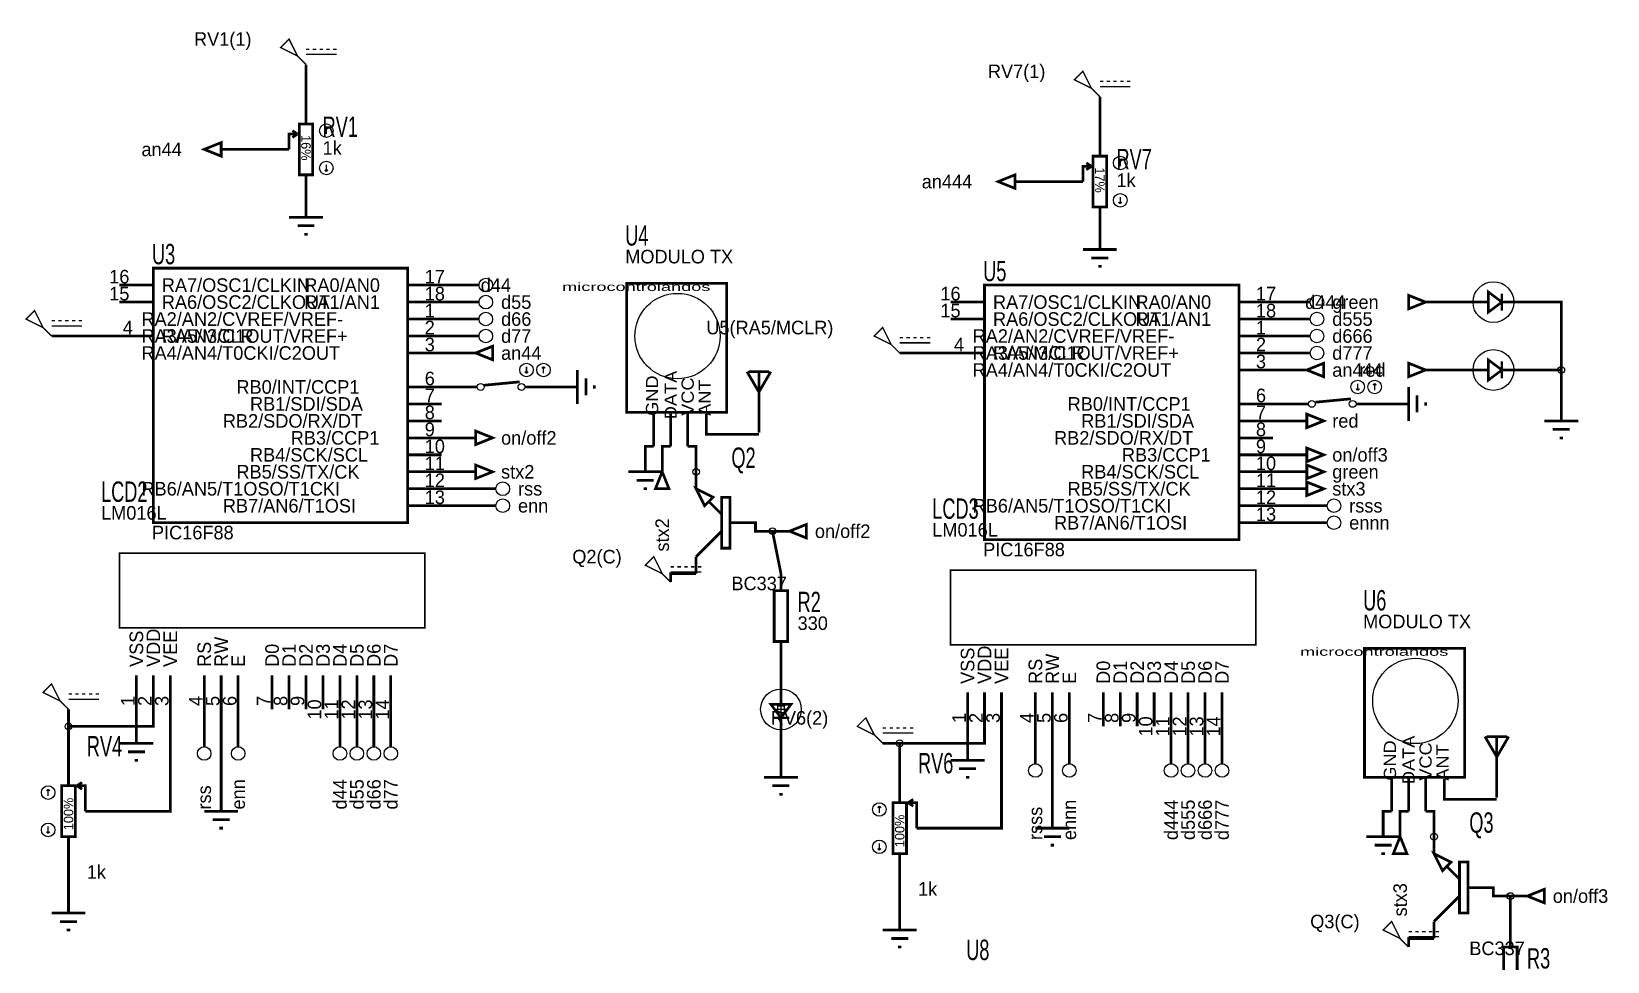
# Model space of a CAD drawing. Header units: inches. Extents: x -7.8 to 7.7, y -4.7 to 4.7.
# Drawn here: x -1.62 to 7.67, y -0.79 to 4.69 of the extents above; entities that cross this region are included whole.
import ezdxf

# ---------------------------------------------------------------- set-up
doc = ezdxf.new("R2010")
doc.units = ezdxf.units.IN
doc.layers.get('0').update_dxf_attribs({"linetype": 'CONTINUOUS'})
doc.layers.add('1', color=1, linetype='CONTINUOUS')

msp = doc.modelspace()

# ---------------------------------------------------------------- linework, layer by layer
for points, const_width in [([(-0.05, 4.55), (-0.15, 4.6), (-0.1, 4.65), (-0.05, 4.55)], 0.008), ([(0, 4.5), (-0.05, 4.55)], 0.008), ([(0, 4.59), (0.02, 4.59)], 0.008), ([(0, 4.56), (0.18, 4.56)], 0.008), ([(0.04, 4.59), (0.06, 4.59)], 0.008), ([(0.08, 4.59), (0.1, 4.59)], 0.008), ([(0.12, 4.59), (0.14, 4.59)], 0.008), ([(0.16, 4.59), (0.18, 4.59)], 0.008), ([(0, 4.5), (0, 4.3)], 0.016), ([(4.63, 4.36), (4.53, 4.41), (4.58, 4.46), (4.63, 4.36)], 0.008), ([(4.68, 4.4), (4.7, 4.4)], 0.008), ([(4.68, 4.37), (4.86, 4.37)], 0.008), ([(4.72, 4.4), (4.74, 4.4)], 0.008), ([(4.76, 4.4), (4.78, 4.4)], 0.008), ([(4.8, 4.4), (4.82, 4.4)], 0.008), ([(4.84, 4.4), (4.86, 4.4)], 0.008), ([(0, 4.3), (0, 4.2)], 0.016), ([(4.68, 4.31), (4.63, 4.36)], 0.008), ([(4.68, 4.31), (4.68, 4.11)], 0.016), ([(0, 4.2), (0, 4.15)], 0.016), ([(-0.05, 4.09), (-0.1, 4.09), (-0.1, 4)], 0.016), ([(-0.05, 4.09), (-0.08, 4.11)], 0.016), ([(-0.05, 4.09), (-0.08, 4.07)], 0.016), ([(-0.04, 3.85), (0.04, 3.85), (0.04, 4.15), (-0.04, 4.15), (-0.04, 3.85)], 0.016), ([(0.12, 4.13), (0.11, 4.12)], 0.008), ([(0.12, 4.13), (0.13, 4.12)], 0.008), ([(0.12, 4.13), (0.12, 4.09)], 0.008), ([(4.68, 4.11), (4.68, 4.01)], 0.016), ([(-0.5, 3.96), (-0.5, 4.04), (-0.6, 4), (-0.5, 3.96)], 0.016), ([(-0.5, 4), (-0.4, 4)], 0.016), ([(-0.4, 4), (-0.2, 4)], 0.016), ([(-0.2, 4), (-0.1, 4)], 0.016), ([(4.68, 4.01), (4.68, 3.96)], 0.016), ([(0.12, 3.87), (0.12, 3.91)], 0.008), ([(4.63, 3.9), (4.58, 3.9), (4.58, 3.81)], 0.016), ([(4.63, 3.9), (4.6, 3.92)], 0.016), ([(4.63, 3.9), (4.6, 3.88)], 0.016), ([(4.64, 3.66), (4.72, 3.66), (4.72, 3.96), (4.64, 3.96), (4.64, 3.66)], 0.016), ([(4.8, 3.94), (4.79, 3.93)], 0.008), ([(4.8, 3.94), (4.81, 3.93)], 0.008), ([(4.8, 3.94), (4.8, 3.9)], 0.008), ([(0, 3.85), (0, 3.8)], 0.016), ([(0.12, 3.87), (0.11, 3.88)], 0.008), ([(0.12, 3.87), (0.13, 3.88)], 0.008), ([(4.18, 3.77), (4.18, 3.85), (4.08, 3.81), (4.18, 3.77)], 0.016), ([(4.18, 3.81), (4.28, 3.81)], 0.016), ([(4.28, 3.81), (4.48, 3.81)], 0.016), ([(4.48, 3.81), (4.58, 3.81)], 0.016), ([(0, 3.7), (0, 3.8)], 0.016), ([(4.8, 3.68), (4.8, 3.72)], 0.008), ([(0, 3.7), (0, 3.7)], 0.016), ([(0, 3.7), (0, 3.6)], 0.016), ([(4.68, 3.66), (4.68, 3.61)], 0.016), ([(4.8, 3.68), (4.79, 3.69)], 0.008), ([(4.8, 3.68), (4.81, 3.69)], 0.008), ([(-0.1, 3.6), (0.1, 3.6)], 0.016), ([(-0.05, 3.55), (0.05, 3.55)], 0.016), ([(4.68, 3.51), (4.68, 3.61)], 0.016), ([(-0.01, 3.5), (0.01, 3.5)], 0.016), ([(4.68, 3.51), (4.68, 3.51)], 0.016), ([(4.68, 3.51), (4.68, 3.41)], 0.016), ([(4.58, 3.41), (4.78, 3.41)], 0.016), ([(4.63, 3.36), (4.73, 3.36)], 0.016), ([(-0.9, 1.8), (0.6, 1.8), (0.6, 3.3), (-0.9, 3.3), (-0.9, 1.8)], 0.016), ([(4.67, 3.31), (4.69, 3.31)], 0.016), ([(-1.1, 3.2), (-0.9, 3.2)], 0.016), ([(0.8, 3.2), (0.6, 3.2)], 0.016), ([(0.9, 3.2), (0.8, 3.2)], 0.016), ([(1.02, 3.2), (0.9, 3.2)], 0.016), ([(1.89, 2.45), (2.48, 2.45), (2.48, 3.21), (1.89, 3.21), (1.89, 2.45)], 0.016), ([(4, 1.7), (5.5, 1.7), (5.5, 3.2), (4, 3.2), (4, 1.7)], 0.016), ([(7.05, 3.1), (6.97, 3.04), (6.97, 3.16), (7.05, 3.1)], 0.015), ([(-1.1, 3.1), (-0.9, 3.1)], 0.016), ([(0.8, 3.1), (0.6, 3.1)], 0.016), ([(0.9, 3.1), (0.8, 3.1)], 0.016), ([(1.02, 3.1), (0.9, 3.1)], 0.016), ([(3.8, 3.1), (4, 3.1)], 0.016), ([(5.7, 3.1), (5.5, 3.1)], 0.016), ([(5.8, 3.1), (5.7, 3.1)], 0.016), ([(5.92, 3.1), (5.8, 3.1)], 0.016), ([(6.5, 3.14), (6.5, 3.06), (6.6, 3.1), (6.5, 3.14)], 0.016), ([(6.6, 3.1), (6.7, 3.1)], 0.016), ([(6.7, 3.1), (6.8, 3.1)], 0.016), ([(6.8, 3.1), (6.9, 3.1)], 0.016), ([(6.88, 3.1), (6.97, 3.1)], 0.016), ([(7.05, 3.1), (7.12, 3.1)], 0.016), ([(7.05, 3.15), (7.05, 3.05)], 0.015), ([(7.2, 3.1), (7.1, 3.1)], 0.016), ([(7.4, 2.7), (7.4, 3.1), (7.2, 3.1)], 0.016), ([(-1.55, 2.95), (-1.65, 3), (-1.6, 3.05), (-1.55, 2.95)], 0.008), ([(-1.5, 2.99), (-1.48, 2.99)], 0.008), ([(-1.46, 2.99), (-1.44, 2.99)], 0.008), ([(-1.42, 2.99), (-1.4, 2.99)], 0.008), ([(-1.38, 2.99), (-1.36, 2.99)], 0.008), ([(-1.34, 2.99), (-1.32, 2.99)], 0.008), ([(0.8, 3), (0.6, 3)], 0.016), ([(0.9, 3), (0.8, 3)], 0.016), ([(1.02, 3), (0.9, 3)], 0.016), ([(3.8, 3), (4, 3)], 0.016), ([(5.7, 3), (5.5, 3)], 0.016), ([(5.8, 3), (5.7, 3)], 0.016), ([(5.92, 3), (5.8, 3)], 0.016), ([(-1.5, 2.9), (-1.55, 2.95)], 0.008), ([(-1.5, 2.9), (-1.1, 2.9)], 0.016), ([(-1.5, 2.96), (-1.32, 2.96)], 0.008), ([(-1.1, 2.9), (-0.9, 2.9)], 0.016), ([(0.8, 2.9), (0.6, 2.9)], 0.016), ([(0.9, 2.9), (0.8, 2.9)], 0.016), ([(1.02, 2.9), (0.9, 2.9)], 0.016), ([(3.45, 2.85), (3.35, 2.9), (3.4, 2.95), (3.45, 2.85)], 0.008), ([(3.5, 2.89), (3.52, 2.89)], 0.008), ([(3.54, 2.89), (3.56, 2.89)], 0.008), ([(3.58, 2.89), (3.6, 2.89)], 0.008), ([(3.62, 2.89), (3.64, 2.89)], 0.008), ([(3.66, 2.89), (3.68, 2.89)], 0.008), ([(5.7, 2.9), (5.5, 2.9)], 0.016), ([(5.8, 2.9), (5.7, 2.9)], 0.016), ([(5.92, 2.9), (5.8, 2.9)], 0.016), ([(0.8, 2.8), (0.6, 2.8)], 0.016), ([(0.9, 2.8), (0.8, 2.8)], 0.016), ([(1, 2.8), (0.9, 2.8)], 0.016), ([(1.1, 2.76), (1.1, 2.84), (1, 2.8), (1.1, 2.76)], 0.016), ([(3.5, 2.8), (3.45, 2.85)], 0.008), ([(3.5, 2.8), (3.8, 2.8)], 0.016), ([(3.5, 2.86), (3.68, 2.86)], 0.008), ([(3.8, 2.8), (4, 2.8)], 0.016), ([(5.7, 2.8), (5.5, 2.8)], 0.016), ([(5.8, 2.8), (5.7, 2.8)], 0.016), ([(5.92, 2.8), (5.8, 2.8)], 0.016), ([(1.3, 2.68), (1.3, 2.72)], 0.008), ([(1.4, 2.72), (1.39, 2.71)], 0.008), ([(1.4, 2.72), (1.41, 2.71)], 0.008), ([(1.4, 2.72), (1.4, 2.68)], 0.008), ([(1.6, 2.5), (1.6, 2.7)], 0.016), ([(2.67, 2.57), (2.6, 2.69)], 0.016), ([(2.73, 2.69), (2.61, 2.69)], 0.016), ([(2.67, 2.33), (2.67, 2.57), (2.74, 2.69)], 0.016), ([(2.67, 2.58), (2.67, 2.69)], 0.016), ([(5.7, 2.7), (5.5, 2.7)], 0.016), ([(5.8, 2.7), (5.7, 2.7)], 0.016), ([(5.9, 2.7), (5.8, 2.7)], 0.016), ([(6, 2.66), (6, 2.74), (5.9, 2.7), (6, 2.66)], 0.016), ([(6.5, 2.74), (6.5, 2.66), (6.6, 2.7), (6.5, 2.74)], 0.016), ([(6.6, 2.7), (6.7, 2.7)], 0.016), ([(6.7, 2.7), (6.8, 2.7)], 0.016), ([(6.8, 2.7), (6.9, 2.7)], 0.016), ([(6.88, 2.7), (6.97, 2.7)], 0.016), ([(7.05, 2.7), (6.97, 2.64), (6.97, 2.76), (7.05, 2.7)], 0.015), ([(7.05, 2.7), (7.12, 2.7)], 0.016), ([(7.05, 2.75), (7.05, 2.65)], 0.015), ([(7.2, 2.7), (7.1, 2.7)], 0.016), ([(7.4, 2.7), (7.2, 2.7)], 0.016), ([(7.4, 2.7), (7.4, 2.5)], 0.016), ([(0.8, 2.6), (0.6, 2.6)], 0.016), ([(0.9, 2.6), (0.8, 2.6)], 0.016), ([(0.9, 2.6), (1, 2.6)], 0.016), ([(1, 2.6), (1.01, 2.6)], 0.016), ([(1.05, 2.61), (1.26, 2.63)], 0.016), ([(1.29, 2.6), (1.3, 2.6)], 0.016), ([(1.3, 2.68), (1.29, 2.69)], 0.008), ([(1.4, 2.6), (1.3, 2.6)], 0.016), ([(1.3, 2.68), (1.31, 2.69)], 0.008), ([(1.5, 2.6), (1.4, 2.6)], 0.016), ([(1.5, 2.6), (1.6, 2.6)], 0.016), ([(1.65, 2.55), (1.65, 2.65)], 0.016), ([(1.7, 2.59), (1.7, 2.61)], 0.016), ([(6.2, 2.58), (6.2, 2.62)], 0.008), ([(6.3, 2.62), (6.29, 2.61)], 0.008), ([(6.3, 2.62), (6.31, 2.61)], 0.008), ([(6.3, 2.62), (6.3, 2.58)], 0.008), ([(6.5, 2.4), (6.5, 2.6)], 0.016), ([(5.95, 2.51), (6.16, 2.53)], 0.016), ([(6.2, 2.58), (6.19, 2.59)], 0.008), ([(6.2, 2.58), (6.21, 2.59)], 0.008), ([(6.55, 2.45), (6.55, 2.55)], 0.016), ([(6.6, 2.49), (6.6, 2.51)], 0.016), ([(0.8, 2.5), (0.6, 2.5)], 0.016), ([(2.05, 2.25), (2.05, 2.45)], 0.016), ([(2.15, 2.25), (2.15, 2.45)], 0.016), ([(2.25, 2.25), (2.25, 2.45)], 0.016), ([(2.36, 2.44), (2.36, 2.32), (2.67, 2.32)], 0.016), ([(5.7, 2.5), (5.5, 2.5)], 0.016), ([(5.8, 2.5), (5.7, 2.5)], 0.016), ([(5.8, 2.5), (5.9, 2.5)], 0.016), ([(5.9, 2.5), (5.91, 2.5)], 0.016), ([(5.9, 2.44), (5.9, 2.36), (6, 2.4), (5.9, 2.44)], 0.016), ([(6.19, 2.5), (6.2, 2.5)], 0.016), ([(6.3, 2.5), (6.2, 2.5)], 0.016), ([(6.4, 2.5), (6.3, 2.5)], 0.016), ([(6.4, 2.5), (6.5, 2.5)], 0.016), ([(7.4, 2.5), (7.4, 2.4)], 0.016), ([(0.8, 2.4), (0.6, 2.4)], 0.016), ([(1, 2.34), (1, 2.26), (1.1, 2.3), (1, 2.34)], 0.016), ([(5.7, 2.4), (5.5, 2.4)], 0.016), ([(5.8, 2.4), (5.7, 2.4)], 0.016), ([(5.9, 2.4), (5.8, 2.4)], 0.016), ([(7.3, 2.4), (7.5, 2.4)], 0.016), ([(7.35, 2.35), (7.45, 2.35)], 0.016), ([(0.8, 2.3), (0.6, 2.3)], 0.016), ([(0.9, 2.3), (0.8, 2.3)], 0.016), ([(1, 2.3), (0.9, 2.3)], 0.016), ([(2, 2.2), (2, 2.25), (2.05, 2.25)], 0.016), ([(2.1, 2.2), (2.1, 2.25), (2.15, 2.25)], 0.016), ([(2.3, 2.1), (2.3, 2.25), (2.25, 2.25)], 0.016), ([(5.7, 2.3), (5.5, 2.3)], 0.016), ([(5.9, 2.24), (5.9, 2.16), (6, 2.2), (5.9, 2.24)], 0.016), ([(7.39, 2.3), (7.41, 2.3)], 0.016), ([(0.8, 2.2), (0.6, 2.2)], 0.016), ([(1, 2.14), (1, 2.06), (1.1, 2.1), (1, 2.14)], 0.016), ([(2, 2.2), (2, 2.1)], 0.016), ([(2.1, 2.1), (2.1, 2.2)], 0.016), ([(5.7, 2.2), (5.5, 2.2)], 0.016), ([(5.8, 2.2), (5.7, 2.2)], 0.016), ([(5.9, 2.2), (5.8, 2.2)], 0.016), ([(5.9, 2.14), (5.9, 2.06), (6, 2.1), (5.9, 2.14)], 0.016), ([(0.8, 2.1), (0.6, 2.1)], 0.016), ([(0.9, 2.1), (0.8, 2.1)], 0.016), ([(1, 2.1), (0.9, 2.1)], 0.016), ([(1.9, 2.1), (2.1, 2.1)], 0.016), ([(1.95, 2.05), (2.05, 2.05)], 0.016), ([(2.06, 2), (2.14, 2), (2.1, 2.1), (2.06, 2)], 0.016), ([(2.3, 2.1), (2.3, 2.1)], 0.016), ([(2.3, 2.1), (2.3, 2)], 0.016), ([(5.7, 2.1), (5.5, 2.1)], 0.016), ([(5.8, 2.1), (5.7, 2.1)], 0.016), ([(5.9, 2.1), (5.8, 2.1)], 0.016), ([(5.9, 2.04), (5.9, 1.96), (6, 2), (5.9, 2.04)], 0.016), ([(0.8, 2), (0.6, 2)], 0.016), ([(1, 2), (0.8, 2)], 0.016), ([(1.12, 2), (1, 2)], 0.016), ([(1.99, 2), (2.01, 2)], 0.016), ([(2.3, 2), (2.4, 1.95), (2.35, 1.9), (2.3, 2)], 0.016), ([(2.45, 1.65), (2.5, 1.65), (2.5, 1.95), (2.45, 1.95), (2.45, 1.65)], 0.016), ([(5.7, 2), (5.5, 2)], 0.016), ([(5.8, 2), (5.7, 2)], 0.016), ([(5.9, 2), (5.8, 2)], 0.016), ([(0.8, 1.9), (0.6, 1.9)], 0.016), ([(1, 1.9), (0.8, 1.9)], 0.016), ([(1.12, 1.9), (1, 1.9)], 0.016), ([(2.45, 1.85), (2.38, 1.92)], 0.016), ([(5.7, 1.9), (5.5, 1.9)], 0.016), ([(5.9, 1.9), (5.7, 1.9)], 0.016), ([(6.02, 1.9), (5.9, 1.9)], 0.016), ([(2.6, 1.8), (2.5, 1.8)], 0.016), ([(2.75, 1.75), (2.65, 1.75), (2.65, 1.8), (2.6, 1.8)], 0.016), ([(2.95, 1.71), (2.95, 1.79), (2.85, 1.75), (2.95, 1.71)], 0.016), ([(5.7, 1.8), (5.5, 1.8)], 0.016), ([(5.9, 1.8), (5.7, 1.8)], 0.016), ([(6.02, 1.8), (5.9, 1.8)], 0.016), ([(2.45, 1.75), (2.3, 1.6)], 0.016), ([(2.75, 1.75), (2.75, 1.75), (2.8, 1.5)], 0.016), ([(2.85, 1.75), (2.75, 1.75)], 0.016), ([(-1.1, 1.18), (0.7, 1.18), (0.7, 1.62), (-1.1, 1.62), (-1.1, 1.18)], 0.01), ([(2.1, 1.5), (2, 1.55), (2.05, 1.6), (2.1, 1.5)], 0.008), ([(2.3, 1.5), (2.3, 1.6)], 0.016), ([(2.15, 1.45), (2.1, 1.5)], 0.008), ([(2.15, 1.45), (2.15, 1.5), (2.3, 1.5)], 0.016), ([(2.15, 1.54), (2.17, 1.54)], 0.008), ([(2.15, 1.51), (2.33, 1.51)], 0.008), ([(2.19, 1.54), (2.21, 1.54)], 0.008), ([(2.23, 1.54), (2.25, 1.54)], 0.008), ([(2.27, 1.54), (2.29, 1.54)], 0.008), ([(2.31, 1.54), (2.33, 1.54)], 0.008), ([(2.8, 1.5), (2.8, 1.4)], 0.016), ([(3.8, 1.08), (5.6, 1.08), (5.6, 1.52), (3.8, 1.52), (3.8, 1.08)], 0.01), ([(2.76, 1.1), (2.84, 1.1), (2.84, 1.4), (2.76, 1.4), (2.76, 1.1)], 0.016), ([(2.8, 1), (2.8, 1.1)], 0.016), ([(6.24, 0.3), (6.83, 0.3), (6.83, 1.06), (6.24, 1.06), (6.24, 0.3)], 0.016), ([(2.8, 1), (2.8, 0.9)], 0.016), ([(-1.45, 0.75), (-1.55, 0.8), (-1.5, 0.85), (-1.45, 0.75)], 0.008), ([(-1, 0.7), (-1, 0.9)], 0.016), ([(-0.9, 0.7), (-0.9, 0.9)], 0.016), ([(-0.8, 0.7), (-0.8, 0.9)], 0.016), ([(-0.6, 0.7), (-0.6, 0.9)], 0.016), ([(-0.5, 0.7), (-0.5, 0.9)], 0.016), ([(-0.4, 0.7), (-0.4, 0.9)], 0.016), ([(-0.2, 0.7), (-0.2, 0.9)], 0.016), ([(-0.1, 0.7), (-0.1, 0.9)], 0.016), ([(0, 0.7), (0, 0.9)], 0.016), ([(0.1, 0.7), (0.1, 0.9)], 0.016), ([(0.2, 0.7), (0.2, 0.9)], 0.016), ([(0.3, 0.7), (0.3, 0.9)], 0.016), ([(0.4, 0.7), (0.4, 0.9)], 0.016), ([(0.5, 0.7), (0.5, 0.9)], 0.016), ([(2.8, 0.9), (2.8, 0.8)], 0.016), ([(-1.4, 0.7), (-1.45, 0.75)], 0.008), ([(-1.4, 0.79), (-1.38, 0.79)], 0.008), ([(-1.4, 0.76), (-1.22, 0.76)], 0.008), ([(-1.36, 0.79), (-1.34, 0.79)], 0.008), ([(-1.32, 0.79), (-1.3, 0.79)], 0.008), ([(-1.28, 0.79), (-1.26, 0.79)], 0.008), ([(-1.24, 0.79), (-1.22, 0.79)], 0.008), ([(2.8, 0.82), (2.8, 0.73)], 0.016), ([(2.8, 0.74), (2.8, 0.66)], 0.008), ([(3.9, 0.6), (3.9, 0.8)], 0.016), ([(4, 0.6), (4, 0.8)], 0.016), ([(4.1, 0.6), (4.1, 0.8)], 0.016), ([(4.3, 0.6), (4.3, 0.8)], 0.016), ([(4.4, 0.6), (4.4, 0.8)], 0.016), ([(4.5, 0.6), (4.5, 0.8)], 0.016), ([(4.7, 0.6), (4.7, 0.8)], 0.016), ([(4.8, 0.6), (4.8, 0.8)], 0.016), ([(4.9, 0.6), (4.9, 0.8)], 0.016), ([(5, 0.6), (5, 0.8)], 0.016), ([(5.1, 0.6), (5.1, 0.8)], 0.016), ([(5.2, 0.6), (5.2, 0.8)], 0.016), ([(5.3, 0.6), (5.3, 0.8)], 0.016), ([(5.4, 0.6), (5.4, 0.8)], 0.016), ([(-1.4, 0.6), (-0.9, 0.6), (-0.9, 0.7)], 0.016), ([(-1.4, 0.6), (-1.4, 0.7)], 0.016), ([(-1.2, 0.1), (-0.8, 0.1), (-0.8, 0.7)], 0.016), ([(-1, 0.6), (-1, 0.7)], 0.016), ([(-0.6, 0.6), (-0.6, 0.7)], 0.016), ([(-0.5, 0.2), (-0.5, 0.7)], 0.016), ([(-0.4, 0.6), (-0.4, 0.7)], 0.016), ([(0.2, 0.6), (0.2, 0.7)], 0.016), ([(0.3, 0.6), (0.3, 0.7)], 0.016), ([(0.4, 0.6), (0.4, 0.7)], 0.016), ([(0.5, 0.6), (0.5, 0.7)], 0.016), ([(2.8, 0.65), (2.74, 0.73), (2.86, 0.73), (2.8, 0.65)], 0.015), ([(2.85, 0.65), (2.75, 0.65)], 0.015), ([(2.84, 0.7), (2.76, 0.7)], 0.008), ([(2.78, 0.68), (2.82, 0.68), (2.82, 0.72), (2.78, 0.72), (2.78, 0.68)], 0.008), ([(2.8, 0.65), (2.8, 0.58)], 0.016), ([(3.35, 0.55), (3.25, 0.6), (3.3, 0.65), (3.35, 0.55)], 0.008), ([(-1.4, 0.6), (-1.4, 0.4)], 0.016), ([(-1, 0.6), (-1, 0.5)], 0.016), ([(-0.6, 0.48), (-0.6, 0.6)], 0.016), ([(-0.4, 0.48), (-0.4, 0.6)], 0.016), ([(0.2, 0.48), (0.2, 0.6)], 0.016), ([(0.3, 0.48), (0.3, 0.6)], 0.016), ([(0.4, 0.48), (0.4, 0.6)], 0.016), ([(0.5, 0.48), (0.5, 0.6)], 0.016), ([(2.8, 0.5), (2.8, 0.6)], 0.016), ([(3.4, 0.59), (3.42, 0.59)], 0.008), ([(3.4, 0.56), (3.58, 0.56)], 0.008), ([(3.44, 0.59), (3.46, 0.59)], 0.008), ([(3.48, 0.59), (3.5, 0.59)], 0.008), ([(3.5, 0.5), (4, 0.5), (4, 0.6)], 0.016), ([(3.52, 0.59), (3.54, 0.59)], 0.008), ([(3.56, 0.59), (3.58, 0.59)], 0.008), ([(3.7, 0), (4.1, 0), (4.1, 0.6)], 0.016), ([(3.9, 0.5), (3.9, 0.6)], 0.016), ([(4.3, 0.5), (4.3, 0.6)], 0.016), ([(4.4, 0.1), (4.4, 0.6)], 0.016), ([(4.5, 0.5), (4.5, 0.6)], 0.016), ([(5.1, 0.5), (5.1, 0.6)], 0.016), ([(5.2, 0.5), (5.2, 0.6)], 0.016), ([(5.3, 0.5), (5.3, 0.6)], 0.016), ([(5.4, 0.5), (5.4, 0.6)], 0.016), ([(-1.1, 0.5), (-0.9, 0.5)], 0.016), ([(2.8, 0.4), (2.8, 0.5)], 0.016), ([(3.4, 0.5), (3.35, 0.55)], 0.008), ([(3.5, 0.5), (3.4, 0.5)], 0.016), ([(3.5, 0.5), (3.5, 0.3)], 0.016), ([(3.9, 0.5), (3.9, 0.4)], 0.016), ([(4.3, 0.38), (4.3, 0.5)], 0.016), ([(4.5, 0.38), (4.5, 0.5)], 0.016), ([(5.1, 0.38), (5.1, 0.5)], 0.016), ([(5.2, 0.38), (5.2, 0.5)], 0.016), ([(5.3, 0.38), (5.3, 0.5)], 0.016), ([(5.4, 0.38), (5.4, 0.5)], 0.016), ([(7.02, 0.42), (6.95, 0.54)], 0.016), ([(7.08, 0.54), (6.96, 0.54)], 0.016), ([(7.02, 0.18), (7.02, 0.42), (7.09, 0.54)], 0.016), ([(7.02, 0.43), (7.02, 0.54)], 0.016), ([(-1.4, 0.4), (-1.4, 0.3)], 0.016), ([(-1.05, 0.45), (-0.95, 0.45)], 0.016), ([(-1.01, 0.4), (-0.99, 0.4)], 0.016), ([(2.8, 0.4), (2.8, 0.3)], 0.016), ([(3.8, 0.4), (4, 0.4)], 0.016), ([(-1.4, 0.3), (-1.4, 0.25)], 0.016), ([(2.7, 0.3), (2.9, 0.3)], 0.016), ([(3.5, 0.3), (3.5, 0.2)], 0.016), ([(3.85, 0.35), (3.95, 0.35)], 0.016), ([(3.89, 0.3), (3.91, 0.3)], 0.016), ([(6.4, 0.1), (6.4, 0.3)], 0.016), ([(6.5, 0.1), (6.5, 0.3)], 0.016), ([(6.6, 0.1), (6.6, 0.3)], 0.016), ([(6.71, 0.29), (6.71, 0.17), (7.02, 0.17)], 0.016), ([(-1.52, 0.23), (-1.53, 0.22)], 0.008), ([(-1.52, 0.23), (-1.51, 0.22)], 0.008), ([(-1.52, 0.23), (-1.52, 0.19)], 0.008), ([(-1.44, -0.05), (-1.36, -0.05), (-1.36, 0.25), (-1.44, 0.25), (-1.44, -0.05)], 0.016), ([(-1.35, 0.25), (-1.32, 0.27)], 0.016), ([(-1.35, 0.25), (-1.32, 0.23)], 0.016), ([(-1.35, 0.25), (-1.3, 0.25), (-1.3, 0.1)], 0.016), ([(-0.5, 0.2), (-0.5, 0.1)], 0.016), ([(2.75, 0.25), (2.85, 0.25)], 0.016), ([(2.79, 0.2), (2.81, 0.2)], 0.016), ([(3.5, 0.2), (3.5, 0.15)], 0.016), ([(-1.2, 0.1), (-1.3, 0.1)], 0.016), ([(-0.6, 0.1), (-0.4, 0.1)], 0.016), ([(3.38, 0.13), (3.37, 0.12)], 0.008), ([(3.38, 0.13), (3.39, 0.12)], 0.008), ([(3.38, 0.13), (3.38, 0.09)], 0.008), ([(3.46, -0.15), (3.54, -0.15), (3.54, 0.15), (3.46, 0.15), (3.46, -0.15)], 0.016), ([(3.55, 0.15), (3.58, 0.17)], 0.016), ([(3.55, 0.15), (3.58, 0.13)], 0.016), ([(3.55, 0.15), (3.6, 0.15), (3.6, 0)], 0.016), ([(4.4, 0.1), (4.4, 0)], 0.016), ([(6.35, 0.05), (6.35, 0.1), (6.4, 0.1)], 0.016), ([(6.45, 0.05), (6.45, 0.1), (6.5, 0.1)], 0.016), ([(6.65, -0.05), (6.65, 0.1), (6.6, 0.1)], 0.016), ([(-1.52, -0.03), (-1.52, 0.01)], 0.008), ([(-0.55, 0.05), (-0.45, 0.05)], 0.016), ([(-0.51, 0), (-0.49, 0)], 0.016), ([(3.7, 0), (3.6, 0)], 0.016), ([(4.3, 0), (4.5, 0)], 0.016), ([(6.35, 0.05), (6.35, -0.05)], 0.016), ([(6.45, -0.05), (6.45, 0.05)], 0.016), ([(-1.52, -0.03), (-1.53, -0.02)], 0.008), ([(-1.52, -0.03), (-1.51, -0.02)], 0.008), ([(-1.4, -0.05), (-1.4, -0.1)], 0.016), ([(-1.4, -0.2), (-1.4, -0.1)], 0.016), ([(3.38, -0.13), (3.38, -0.09)], 0.008), ([(4.35, -0.05), (4.45, -0.05)], 0.016), ([(4.39, -0.1), (4.41, -0.1)], 0.016), ([(6.25, -0.05), (6.45, -0.05)], 0.016), ([(6.3, -0.1), (6.4, -0.1)], 0.016), ([(6.41, -0.15), (6.49, -0.15), (6.45, -0.05), (6.41, -0.15)], 0.016), ([(6.65, -0.05), (6.65, -0.05)], 0.016), ([(6.65, -0.05), (6.65, -0.15)], 0.016), ([(3.38, -0.13), (3.37, -0.12)], 0.008), ([(3.38, -0.13), (3.39, -0.12)], 0.008), ([(3.5, -0.15), (3.5, -0.2)], 0.016), ([(6.34, -0.15), (6.36, -0.15)], 0.016), ([(6.65, -0.15), (6.75, -0.2), (6.7, -0.25), (6.65, -0.15)], 0.016), ([(-1.4, -0.4), (-1.4, -0.2)], 0.016), ([(3.5, -0.3), (3.5, -0.2)], 0.016), ([(6.8, -0.3), (6.73, -0.23)], 0.016), ([(6.8, -0.5), (6.85, -0.5), (6.85, -0.2), (6.8, -0.2), (6.8, -0.5)], 0.016), ([(3.5, -0.5), (3.5, -0.3)], 0.016), ([(6.95, -0.35), (6.85, -0.35)], 0.016), ([(7.1, -0.4), (7, -0.4), (7, -0.35), (6.95, -0.35)], 0.016), ([(7.3, -0.44), (7.3, -0.36), (7.2, -0.4), (7.3, -0.44)], 0.016), ([(-1.4, -0.4), (-1.4, -0.5)], 0.016), ([(6.8, -0.4), (6.65, -0.55)], 0.016), ([(7.1, -0.4), (7.1, -0.4), (7.1, -0.6)], 0.016), ([(7.2, -0.4), (7.1, -0.4)], 0.016), ([(-1.5, -0.5), (-1.3, -0.5)], 0.016), ([(-1.45, -0.55), (-1.35, -0.55)], 0.016), ([(3.5, -0.5), (3.5, -0.6)], 0.016), ([(6.45, -0.65), (6.35, -0.6), (6.4, -0.55), (6.45, -0.65)], 0.008), ([(6.65, -0.65), (6.65, -0.55)], 0.016), ([(-1.41, -0.6), (-1.39, -0.6)], 0.016), ([(3.4, -0.6), (3.6, -0.6)], 0.016), ([(3.45, -0.65), (3.55, -0.65)], 0.016), ([(6.5, -0.7), (6.45, -0.65)], 0.008), ([(6.5, -0.7), (6.5, -0.65), (6.65, -0.65)], 0.016), ([(6.5, -0.61), (6.52, -0.61)], 0.008), ([(6.5, -0.64), (6.68, -0.64)], 0.008), ([(6.54, -0.61), (6.56, -0.61)], 0.008), ([(6.58, -0.61), (6.6, -0.61)], 0.008), ([(6.62, -0.61), (6.64, -0.61)], 0.008), ([(6.66, -0.61), (6.68, -0.61)], 0.008), ([(7.1, -0.6), (7.1, -0.7)], 0.016), ([(3.49, -0.7), (3.51, -0.7)], 0.016), ([(7.06, -1), (7.14, -1), (7.14, -0.7), (7.06, -0.7), (7.06, -1)], 0.016)]:
    msp.add_lwpolyline(points, dxfattribs=dict(const_width=const_width))
for centre, radius in [((0.12, 4.11), 0.04), ((0.12, 3.89), 0.04), ((4.8, 3.92), 0.04), ((4.8, 3.7), 0.04), ((1.06, 3.2), 0.04), ((7, 3.1), 0.12), ((1.06, 3.1), 0.04), ((2.19, 2.9), 0.2514), ((5.96, 3.1), 0.04), ((1.06, 3), 0.04), ((5.96, 3), 0.04), ((1.06, 2.9), 0.04), ((5.96, 2.9), 0.04), ((5.96, 2.8), 0.04), ((7, 2.7), 0.12), ((1.3, 2.7), 0.04), ((1.4, 2.7), 0.04), ((7.4, 2.7), 0.02), ((1.03, 2.6), 0.02), ((1.27, 2.6), 0.02), ((6.2, 2.6), 0.04), ((6.3, 2.6), 0.04), ((5.93, 2.5), 0.02), ((6.17, 2.5), 0.02), ((2.3, 2.1), 0.02), ((1.16, 2), 0.04), ((1.16, 1.9), 0.04), ((6.06, 1.9), 0.04), ((2.75, 1.75), 0.02), ((6.06, 1.8), 0.04), ((6.54, 0.75), 0.2514), ((2.8, 0.7), 0.12), ((-1.4, 0.6), 0.02), ((-0.6, 0.44), 0.04), ((-0.4, 0.44), 0.04), ((0.2, 0.44), 0.04), ((0.3, 0.44), 0.04), ((0.4, 0.44), 0.04), ((0.5, 0.44), 0.04), ((3.5, 0.5), 0.02), ((4.3, 0.34), 0.04), ((4.5, 0.34), 0.04), ((5.1, 0.34), 0.04), ((5.2, 0.34), 0.04), ((5.3, 0.34), 0.04), ((5.4, 0.34), 0.04), ((-1.52, 0.21), 0.04), ((3.38, 0.11), 0.04), ((-1.52, -0.01), 0.04), ((3.38, -0.11), 0.04), ((6.65, -0.05), 0.02), ((7.1, -0.4), 0.02)]:
    msp.add_circle(centre, radius)

# ---------------------------------------------------------------- texts
for s, p in [('RV1(1)', (-0.66, 4.61)), ('RV7(1)', (4.02, 4.42)), ('an44', (-0.97, 3.96)), ('1k', (0.098, 3.968)), ('an444', (3.63, 3.77)), ('1k', (4.778, 3.778)), ('MODULO TX', (1.882, 3.328)), ('16', (-1.16, 3.21)), ('17', (0.7, 3.21)), ('15', (-1.16, 3.11)), ('RA7/OSC1/CLKIN', (-0.85, 3.16)), ('RA0/AN0', (-0.01, 3.16)), ('18', (0.7, 3.11)), ('d44', (1.03, 3.16)), ('16', (3.74, 3.11)), ('17', (5.6, 3.11)), ('RA6/OSC2/CLKOUT', (-0.85, 3.06)), ('RA1/AN1', (-0.01, 3.06)), ('1', (0.7, 3.01)), ('d55', (1.15, 3.06)), ('15', (3.74, 3.01)), ('RA7/OSC1/CLKIN', (4.05, 3.06)), ('RA0/AN0', (4.89, 3.06)), ('18', (5.6, 3.01)), ('d444', (5.89, 3.06)), ('green', (6.05, 3.06)), ('4', (-1.08, 2.91)), ('RA2/AN2/CVREF/VREF-', (-0.97, 2.96)), ('2', (0.7, 2.91)), ('d66', (1.15, 2.96)), ('U5(RA5/MCLR)', (2.36, 2.91)), ('RA6/OSC2/CLKOUT', (4.05, 2.96)), ('RA1/AN1', (4.89, 2.96)), ('1', (5.6, 2.91)), ('d555', (6.05, 2.96)), ('RA3/AN3/C1OUT/VREF+', (-0.97, 2.86)), ('RA5/MCLR', (-0.85, 2.86)), ('3', (0.7, 2.81)), ('d77', (1.15, 2.86)), ('4', (3.82, 2.81)), ('RA2/AN2/CVREF/VREF-', (3.93, 2.86)), ('2', (5.6, 2.81)), ('d666', (6.05, 2.86)), ('RA4/AN4/T0CKI/C2OUT', (-0.97, 2.76)), ('an44', (1.15, 2.76)), ('RA3/AN3/C1OUT/VREF+', (3.93, 2.76)), ('RA5/MCLR', (4.05, 2.76)), ('3', (5.6, 2.71)), ('d777', (6.05, 2.76)), ('RA4/AN4/T0CKI/C2OUT', (3.93, 2.66)), ('an444', (6.05, 2.66)), ('red', (6.21, 2.66)), ('RB0/INT/CCP1', (-0.41, 2.56)), ('6', (0.7, 2.61)), ('RB1/SDI/SDA', (-0.33, 2.46)), ('7', (0.7, 2.51)), ('RB0/INT/CCP1', (4.49, 2.46)), ('6', (5.6, 2.51)), ('RB2/SDO/RX/DT', (-0.49, 2.36)), ('8', (0.7, 2.41)), ('RB1/SDI/SDA', (4.57, 2.36)), ('7', (5.6, 2.41)), ('red', (6.05, 2.36)), ('RB3/CCP1', (-0.09, 2.26)), ('9', (0.7, 2.31)), ('on/off2', (1.15, 2.26)), ('RB2/SDO/RX/DT', (4.41, 2.26)), ('8', (5.6, 2.31)), ('RB4/SCK/SCL', (-0.33, 2.16)), ('10', (0.7, 2.21)), ('RB3/CCP1', (4.81, 2.16)), ('9', (5.6, 2.21)), ('on/off3', (6.05, 2.16)), ('RB5/SS/TX/CK', (-0.41, 2.06)), ('11', (0.7, 2.11)), ('stx2', (1.15, 2.06)), ('RB4/SCK/SCL', (4.57, 2.06)), ('10', (5.6, 2.11)), ('RB6/AN5/T1OSO/T1CKI', (-0.97, 1.96)), ('12', (0.7, 2.01)), ('RB5/SS/TX/CK', (4.49, 1.96)), ('11', (5.6, 2.01)), ('green', (6.05, 2.06)), ('13', (0.7, 1.91)), ('rss', (1.25, 1.96)), ('12', (5.6, 1.91)), ('stx3', (6.05, 1.96)), ('LM016L', (-1.208, 1.818)), ('RB7/AN6/T1OSI', (-0.49, 1.86)), ('enn', (1.25, 1.86)), ('RB6/AN5/T1OSO/T1CKI', (3.93, 1.86)), ('13', (5.6, 1.81)), ('rsss', (6.15, 1.86)), ('PIC16F88', (-0.908, 1.702)), ('on/off2', (3, 1.71)), ('LM016L', (3.692, 1.718)), ('RB7/AN6/T1OSI', (4.41, 1.76)), ('ennn', (6.15, 1.76)), ('PIC16F88', (3.992, 1.602)), ('Q2(C)', (1.57, 1.56)), ('BC337', (2.508, 1.402)), ('330', (2.898, 1.168)), ('MODULO TX', (6.232, 1.178)), ('RV6(2)', (2.74, 0.61)), ('1k', (-1.292, -0.298)), ('1k', (3.608, -0.398)), ('on/off3', (7.35, -0.44)), ('Q3(C)', (5.92, -0.59)), ('BC337', (6.858, -0.748))]:
    msp.add_text(s, height=0.08).set_placement(p)
for s, height, width, p in [('RV1', 0.12, 0.666667, (0.098, 4.073)), ('RV7', 0.12, 0.666667, (4.778, 3.883)), ('U4', 0.12, 0.666667, (1.882, 3.433)), ('U3', 0.12, 0.666667, (-0.908, 3.323)), ('U5', 0.12, 0.666667, (3.992, 3.223)), ('microcontrolandos', 0.048, 1.666667, (1.51, 3.166)), ('Q2', 0.12, 0.666667, (2.508, 2.123)), ('LCD2', 0.12, 0.666667, (-1.208, 1.923)), ('LCD3', 0.12, 0.666667, (3.692, 1.823)), ('R2', 0.12, 0.666667, (2.898, 1.273)), ('U6', 0.12, 0.666667, (6.232, 1.283)), ('microcontrolandos', 0.048, 1.666667, (5.86, 1.016)), ('RV4', 0.12, 0.666667, (-1.292, 0.423)), ('RV6', 0.12, 0.666667, (3.608, 0.323)), ('Q3', 0.12, 0.666667, (6.858, -0.027)), ('U8', 0.12, 0.666667, (3.892, -0.777)), ('R3', 0.12, 0.666667, (7.198, -0.827))]:
    msp.add_text(s, height=height, dxfattribs=dict(width=width)).set_placement(p)
at = {"width": 1.111111}
for s, p in [('DATA', (2.186, 2.41)), ('GND', (2.076, 2.43)), ('VCC', (2.286, 2.43)), ('ANT', (2.386, 2.43)), ('GND', (6.426, 0.28)), ('DATA', (6.536, 0.26)), ('VCC', (6.636, 0.28)), ('ANT', (6.736, 0.28))]:
    msp.add_text(s, height=0.072, rotation=90, dxfattribs=at).set_placement(p)
for s, p in [('stx2', (2.14, 1.63)), ('VSS', (-0.96, 0.95)), ('VDD', (-0.86, 0.95)), ('VEE', (-0.76, 0.95)), ('RW', (-0.46, 0.95)), ('RS', (-0.56, 0.95)), ('D0', (-0.16, 0.95)), ('D1', (-0.06, 0.95)), ('D2', (0.04, 0.95)), ('D3', (0.14, 0.95)), ('D4', (0.24, 0.95)), ('D5', (0.34, 0.95)), ('D6', (0.44, 0.95)), ('D7', (0.54, 0.95)), ('VSS', (3.94, 0.85)), ('VDD', (4.04, 0.85)), ('VEE', (4.14, 0.85)), ('RW', (4.44, 0.85)), ('E', (-0.36, 0.95)), ('RS', (4.34, 0.85)), ('D0', (4.74, 0.85)), ('D1', (4.84, 0.85)), ('D2', (4.94, 0.85)), ('D3', (5.04, 0.85)), ('D4', (5.14, 0.85)), ('D5', (5.24, 0.85)), ('D6', (5.34, 0.85)), ('D7', (5.44, 0.85)), ('E', (4.54, 0.85)), ('1', (-1.01, 0.72)), ('2', (-0.91, 0.72)), ('3', (-0.81, 0.72)), ('4', (-0.61, 0.72)), ('5', (-0.51, 0.72)), ('6', (-0.41, 0.72)), ('7', (-0.21, 0.72)), ('8', (-0.11, 0.72)), ('9', (-0.01, 0.72)), ('10', (0.09, 0.64)), ('11', (0.19, 0.64)), ('12', (0.29, 0.64)), ('13', (0.39, 0.64)), ('14', (0.49, 0.64)), ('1', (3.89, 0.62)), ('2', (3.99, 0.62)), ('3', (4.09, 0.62)), ('4', (4.29, 0.62)), ('5', (4.39, 0.62)), ('6', (4.49, 0.62)), ('7', (4.69, 0.62)), ('8', (4.79, 0.62)), ('9', (4.89, 0.62)), ('10', (4.99, 0.54)), ('11', (5.09, 0.54)), ('12', (5.19, 0.54)), ('13', (5.29, 0.54)), ('14', (5.39, 0.54)), ('enn', (-0.36, 0.11)), ('d44', (0.24, 0.11)), ('d55', (0.34, 0.11)), ('d66', (0.44, 0.11)), ('d77', (0.54, 0.11)), ('rss', (-0.56, 0.11)), ('rsss', (4.34, -0.07)), ('ennn', (4.54, -0.07)), ('d444', (5.14, -0.07)), ('d555', (5.24, -0.07)), ('d666', (5.34, -0.07)), ('d777', (5.44, -0.07)), ('stx3', (6.49, -0.52))]:
    msp.add_text(s, height=0.08, rotation=90).set_placement(p)
at = {"layer": '1'}
for s, rotation, p in [('16%', 270, (-0.028, 4.084)), ('17%', 270, (4.652, 3.894)), ('100%', 90, (-1.372, -0.012)), ('100%', 90, (3.528, -0.112))]:
    msp.add_text(s, height=0.056, rotation=rotation, dxfattribs=at).set_placement(p)

doc.saveas('drawing.dxf')
